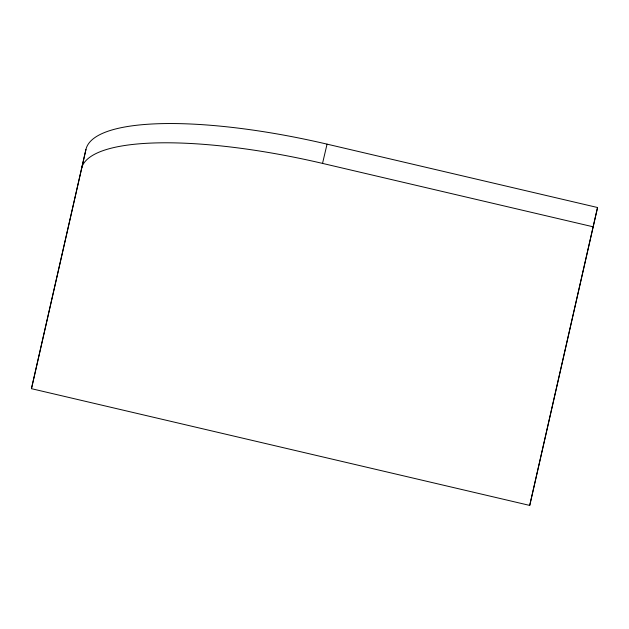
<?xml version="1.0" encoding="UTF-8"?>
<svg xmlns="http://www.w3.org/2000/svg" width="629" height="629" viewBox="0 0 629 629"><rect width="100%" height="100%" fill="white"/><g stroke="black" fill="none" stroke-linecap="round" stroke-linejoin="round"><path stroke-width="0.94" d="M31.45 388.675L85.953 149.435A233.949 60.156 13.2 0 1 327.056 144.143L597.55 207.515L529.72 505.417L31.45 388.675L85.953 149.435M529.72 505.417L597.55 207.515M81.432 168.69A233.949 60.156 13.2 0 1 322.535 163.398L327.056 144.143M322.535 163.398L593.029 226.778"/></g></svg>
